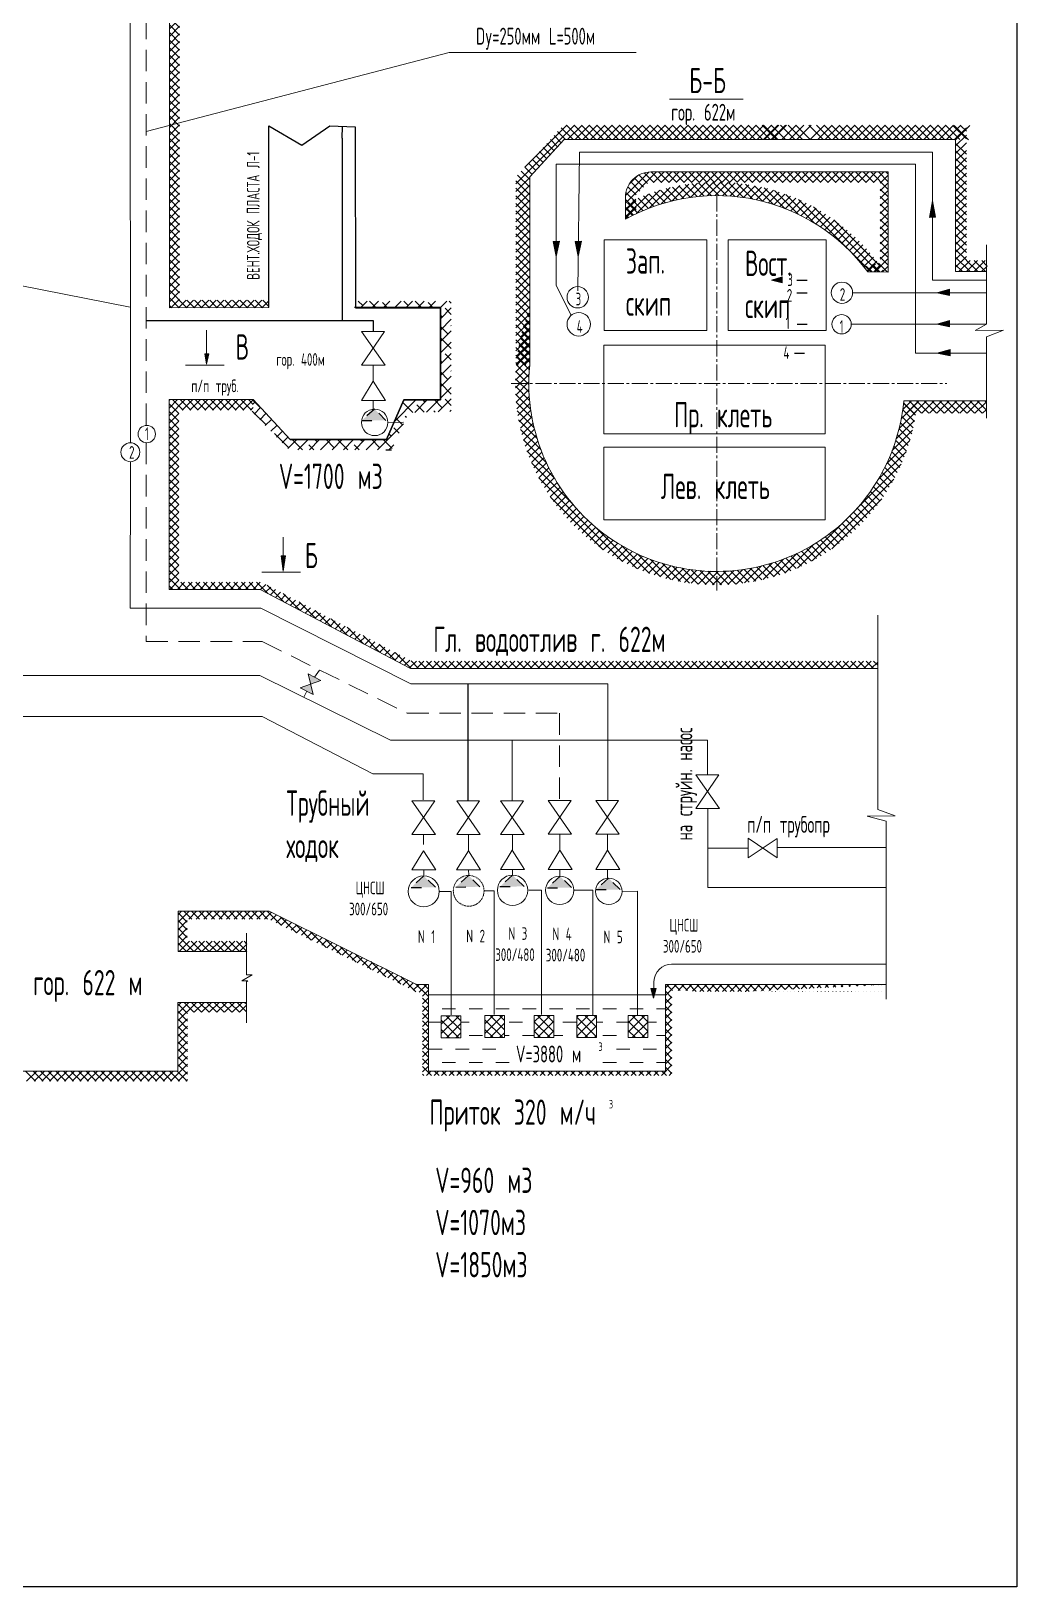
# Model space of a CAD drawing. Header units: millimetres. Extents: x 1857 to 3971, y -2050 to 1510.
# Drawn here: x 2803 to 3971, y -2050 to -207 of the extents above; entities that cross this region are included whole.
import ezdxf

# ---------------------------------------------------------------- set-up
doc = ezdxf.new("R2010")
doc.units = ezdxf.units.MM
for name, pattern in [('ACAD_ISO03W100', [30, 12, -18]), ('JIS_02_0.7', [1.35, 0.75, -0.6]), ('осевая2', [28.575, 19.05, -3.175, 3.175, -3.175]), ('штриховаяX2', [38.1, 25.4, -12.7])]:
    doc.linetypes.add(name, pattern=pattern)
doc.styles.get("Standard").update_dxf_attribs({"font": 'txt.shx', "width": 0.6, "height": 10})
pattern_1 = [(45, (2623.195, 0), (-4.490128, 4.490128), []), (135, (2623.195, 0), (-4.490128, -4.490128), [])]

msp = doc.modelspace()

# ---------------------------------------------------------------- hatches: boundary and pattern name
at = {"linetype": 'Continuous', "lineweight": 0}
h = msp.add_hatch(dxfattribs=at)
h.set_pattern_fill('ANSI37', color=256, scale=2, style=0)
h.set_pattern_definition(pattern_1)
edge = h.paths.add_edge_path()
edge.add_line((3160.4, 430.2), (2966.6, 430.2))
edge.add_line((2966.6, 430.2), (2966.6, -534.7))
edge.add_line((2966.6, -534.7), (3084.5, -534.7))
edge.add_line((3160.4, 430.2), (3160.4, 419.5))
edge.add_line((3160.4, 419.5), (2978.7, 419.5))
edge.add_line((2978.7, 419.5), (2978.7, -525.9))
edge.add_line((2978.7, -525.9), (3084.5, -525.9))
edge.add_line((3084.5, -525.9), (3084.5, -534.6))
at = {"lineweight": 0}
h = msp.add_hatch(dxfattribs=at)
h.set_pattern_fill('ANSI37', color=256, scale=2, style=0)
h.set_pattern_definition(pattern_1)
edge = h.paths.add_edge_path()
edge.add_line((3852.9, -645.2), (3812.4, -645.2))
edge.add_line((3812.4, -645.2), (3778.2, -495))
edge.add_line((3778.2, -495), (3794.2, -492))
edge.add_line((3794.2, -492), (3813.7, -492))
edge.add_arc((3615.2, -624.5), 238.6, 33.7071, 116.9256)
edge.add_line((3507.1, -411.7), (3507.1, -429.8))
edge.add_line((3507.1, -429.8), (3466.1, -602.8))
edge.add_line((3466.1, -602.8), (3393.6, -602.8))
edge.add_line((3393.6, -602.8), (3393.1, -537.1))
edge.add_arc((3615.2, -624.5), 238.6, 158.5195, 355.0153)
edge = h.paths.add_edge_path()
edge.add_line((3836.9, -645.2), (3812.4, -645.2))
edge.add_line((3812.4, -645.2), (3778.2, -495))
edge.add_line((3778.2, -495), (3794.2, -492))
edge.add_arc((3615.2, -624.5), 222.6, 36.5005, 119.0372)
edge.add_line((3507.1, -429.8), (3466.1, -602.8))
edge.add_line((3466.1, -602.8), (3393.6, -602.8))
edge.add_arc((3615.2, -624.5), 222.6, 174.4046, 354.6561)
h = msp.add_hatch(dxfattribs=at)
h.set_pattern_fill('ANSI37', color=256, scale=2, style=0)
h.set_pattern_definition([(45, (2831.1794, 0), (-4.490128, 4.490128), []), (135, (2831.1794, 0), (-4.490128, -4.490128), [])])
edge = h.paths.add_edge_path()
edge.add_line((3507.1, -429.8), (3507.1, -403.9))
edge.add_arc((3537.1, -403.9), 30, 90, 180, ccw=False)
edge.add_line((3537.1, -373.9), (3818.4, -373.9))
edge.add_line((3818.4, -373.9), (3818.4, -492.4))
edge.add_line((3818.4, -492.4), (3794.2, -492))
edge.add_line((3794.2, -492), (3789.5, -486))
edge.add_line((3789.5, -486), (3809, -481.2))
edge.add_line((3809, -481.2), (3809, -386.4))
edge.add_line((3809, -386.4), (3534.3, -386.4))
edge.add_line((3534.3, -386.4), (3519, -401.6))
edge.add_line((3519, -401.6), (3520, -423.2))
edge.add_line((3520, -423.2), (3507.1, -429.8))
for points in [[(3870.9, -408.1), (3867.2, -427.7), (3874.3, -427.5)], [(3421.4, -456.2), (3428.9, -456), (3425.1, -474)], [(3447.5, -456.2), (3454.9, -456), (3451.1, -474)], [(3692.6, -498), (3680, -502.2), (3692.6, -505.3)], [(3890.9, -512.7), (3876.2, -516.9), (3891, -520.1)], [(3890.9, -550), (3876.2, -554.2), (3890.9, -557.3)], [(3008.5, -589.3), (3013.5, -589.3), (3010.8, -601.4)], [(3891.8, -584.3), (3876.2, -588.5), (3891.8, -591.5)], [(3099.1, -828.5), (3104.1, -828.5), (3101.4, -846.7)], [(3131.1, -968.5), (3146.3, -976.3), (3121.7, -985.2), (3137, -992.8)], [(3537, -1341.1), (3543.6, -1341.1), (3540.2, -1352.6)]]:
    msp.add_hatch(color=256, dxfattribs=at).paths.add_polyline_path(points)
at = {"linetype": 'Continuous', "lineweight": 0}
h = msp.add_hatch(dxfattribs=at)
h.set_pattern_fill('ANSI37', color=256, scale=2, style=0)
h.set_pattern_definition(pattern_1)
h.paths.add_polyline_path([(3066, -643.6), (3066, -656.1), (2977.9, -656.1), (2977.9, -859.9), (3075.9, -859.9), (3253.6, -953.4), (3806, -953.4), (3806, -962.1), (3252.5, -962.1), (3074.3, -868.4), (2966.4, -868.4), (2966.4, -643.6)])
at = {"linetype": 'ACAD_ISO03W100'}
for points in [[(3209.5, -654.7), (3194.7, -668.4), (3223.3, -668.2)], [(3268, -1207.7), (3253.2, -1221.5), (3281.8, -1221.2)], [(3321, -1207.2), (3306.1, -1221), (3334.7, -1220.7)], [(3373.2, -1206.8), (3358.4, -1220.5), (3387, -1220.3)], [(3429.6, -1208.2), (3414.7, -1221.9), (3443.3, -1221.7)], [(3487, -1210.4), (3472.1, -1224.1), (3500.7, -1223.9)]]:
    msp.add_hatch(color=256, dxfattribs=at).paths.add_polyline_path(points)
at = {"lineweight": 0}
h = msp.add_hatch(dxfattribs=at)
h.set_pattern_fill('ANSI37', color=256, scale=2, style=0)
h.set_pattern_definition(pattern_1)
h.paths.add_polyline_path([(3836.9, -645.2), (3934.4, -645.2), (3934.4, -659.8), (3836.9, -659.8)])
h = msp.add_hatch(dxfattribs=at)
h.set_pattern_fill('ANSI37', color=256, scale=2, style=0)
h.set_pattern_definition(pattern_1)
edge = h.paths.add_edge_path()
edge.add_line((3058.6, -1297.5), (2976.9, -1297.5))
edge.add_line((2976.9, -1297.5), (2976.9, -1249.7))
edge.add_line((2976.9, -1249.7), (3085, -1249.7))
edge.add_line((3085, -1249.7), (3259.4, -1336.3))
edge.add_line((3259.4, -1336.3), (3273.6, -1336.3))
edge.add_line((3273.6, -1336.3), (3273.6, -1439))
edge.add_line((3273.6, -1439), (3554.6, -1439))
edge.add_line((3554.6, -1439), (3554.6, -1336.6))
edge.add_line((3554.6, -1336.6), (3586.6, -1336.6))
edge.add_line((3058.6, -1297.5), (3058.6, -1285.2))
edge.add_line((3058.6, -1285.2), (2987.9, -1285.2))
edge.add_line((2987.9, -1285.2), (2987.9, -1259.1))
edge.add_line((2987.9, -1259.1), (3084.5, -1259.1))
edge.add_line((3084.5, -1259.1), (3259.6, -1345.4))
edge.add_line((3259.6, -1345.4), (3266.5, -1345.4))
edge.add_line((3266.5, -1345.4), (3266.5, -1444.3))
edge.add_line((3266.5, -1444.3), (3562.2, -1444.3))
edge.add_line((3562.2, -1444.3), (3562.2, -1343.7))
edge.add_line((3562.2, -1343.7), (3587, -1343.7))
edge.add_line((3587, -1343.7), (3587, -1336.6))
h = msp.add_hatch(dxfattribs=at)
h.set_pattern_fill('ANSI37', color=256, scale=2, style=0)
h.set_pattern_definition(pattern_1)
edge = h.paths.add_edge_path()
edge.add_line((3646.7, -1344.8), (3586.7, -1344.8))
edge.add_line((3586.7, -1344.8), (3586.7, -1336.6))
edge.add_line((3586.6, -1336.6), (3815.8, -1336.6))
edge.add_line((3646.7, -1344.9), (3815.8, -1345))
h = msp.add_hatch(dxfattribs=at)
h.set_pattern_fill('ANSI37', color=256, scale=2.5, style=0)
h.set_pattern_definition([(135, (3191.425, -1116.943), (5.61266, 5.61266), []), (45, (3191.425, -1116.943), (5.61266, -5.61266), [])])
h.paths.add_polyline_path([(3533.6, -1373.2), (3510.4, -1373.2), (3510.4, -1399.4), (3533.6, -1399.4)])
h.paths.add_polyline_path([(3449.6, -1396.9), (3449.6, -1399.4), (3472.8, -1399.4), (3472.8, -1373.2), (3449.6, -1373.2)])
h.paths.add_polyline_path([(3422.2, -1373.2), (3399, -1373.2), (3399, -1399.4), (3422.2, -1399.4)])
h.paths.add_polyline_path([(3363.8, -1373.2), (3340.6, -1373.2), (3340.6, -1399.4), (3363.8, -1399.4)])

# ---------------------------------------------------------------- linework, layer by layer
at = {"lineweight": 15}
for p, q in [((2920.1, 187.3), (2920.4, -694.7)), ((3393.6, -379.7), (3434.3, -335.6)), ((3434.3, -335.6), (3898.3, -335.6)), ((3898.3, -335.8), (3898.3, -491.9)), ((3393.6, -602.8), (3393.6, -379.7)), ((3898.3, -491.9), (3934.7, -491.9)), ((3776.2, -517), (3934.7, -517)), ((3010.8, -561.1), (3010.8, -601.4)), ((3774.6, -554.3), (3934.6, -554.3)), ((2985.6, -602.6), (3031.5, -602.6)), ((3225.6, -670.5), (3244.1, -670.1)), ((2920.4, -717.1), (2920.1, -890.7)), ((3101.4, -806.4), (3101.4, -846.7)), ((3076.2, -847.8), (3122.1, -847.8)), ((2920.1, -890.7), (3075, -890.7)), ((2749.6, -970.5), (3073.9, -970.5)), ((2773.5, -1018.9), (3076.6, -1018.9)), ((3076.6, -1018.9), (3207.7, -1086.7)), ((3372.7, -1118.7), (3372.7, -1047.2)), ((3604.2, -1088), (3604.2, -1047.2)), ((3207.7, -1086.7), (3267.5, -1086.7)), ((3267.5, -1086.7), (3267.5, -1117.5)), ((3604.6, -1127.8), (3604.6, -1221.7)), ((3286.5, -1226.1), (3300.4, -1226.1)), ((3300.4, -1226.1), (3300.4, -1372.2)), ((3351.3, -1225.5), (3351.3, -1372)), ((3392.4, -1224.9), (3407.5, -1224.9)), ((3407.5, -1224.9), (3407.5, -1372)), ((3446, -1224.9), (3468.6, -1224.9)), ((3468.6, -1224.8), (3468.6, -1372.5)), ((3503.1, -1226.1), (3521.5, -1225.8)), ((3521.5, -1225.8), (3521.5, -1373.2)), ((3604.6, -1221.7), (3815.8, -1221.7)), ((2976.9, -1297.5), (2976.9, -1249.7)), ((2976.9, -1249.7), (3085, -1249.7)), ((3085, -1249.7), (3259.4, -1336.3)), ((3058.6, -1297.5), (2976.9, -1297.5)), ((2976.7, -1439.1), (2976.7, -1357.6)), ((2976.7, -1357.6), (3058.2, -1357.6)), ((3273.6, -1348.6), (3554.6, -1348.6)), ((2719.2, -1439.1), (2976.7, -1439.1))]:
    msp.add_line(p, q, dxfattribs=at)
at = {"color": 1, "linetype": 'штриховаяX2', "lineweight": 15}
for p, q in [((2939.3, -114.9), (2939.3, -674.1)), ((2939.3, -694.7), (2939.3, -930.3)), ((2939.3, -930.3), (3076.6, -930.3)), ((3076.6, -930.3), (3248.5, -1015.1)), ((3248.5, -1015.1), (3429, -1015.1)), ((3429, -1015.1), (3429, -1118.6))]:
    msp.add_line(p, q, dxfattribs=at)
at = {"lineweight": 0}
for p, q in [((3298, -232.5), (2939.3, -325.9)), ((3519.9, -232.5), (3298, -232.5)), ((3559.3, -287.7), (3646.4, -287.7)), ((3377, -388.1), (3446.6, -318.5)), ((3387.9, -368.3), (3437.6, -318.5)), ((3430.9, -339.3), (3422.4, -330.8)), ((3436.2, -335.6), (3426.7, -326.1)), ((3445.1, -335.6), (3431, -321.4)), ((3454.1, -335.6), (3437.1, -318.5)), ((3438.5, -335.6), (3455.6, -318.5)), ((3463.1, -335.6), (3446.1, -318.5)), ((3447.5, -335.6), (3464.5, -318.5)), ((3472.1, -335.6), (3455.1, -318.5)), ((3456.5, -335.6), (3473.5, -318.5)), ((3481.1, -335.6), (3464, -318.5)), ((3465.5, -335.6), (3482.5, -318.5)), ((3490, -335.6), (3473, -318.5)), ((3474.5, -335.6), (3491.5, -318.5)), ((3499, -335.6), (3482, -318.5)), ((3483.4, -335.6), (3500.5, -318.5)), ((3508, -335.6), (3491, -318.5)), ((3492.4, -335.6), (3509.4, -318.5)), ((3517, -335.6), (3500, -318.5)), ((3501.4, -335.6), (3518.4, -318.5)), ((3526, -335.6), (3508.9, -318.5)), ((3510.4, -335.6), (3527.4, -318.5)), ((3534.9, -335.6), (3517.9, -318.5)), ((3519.4, -335.6), (3536.4, -318.5)), ((3543.9, -335.6), (3526.9, -318.5)), ((3528.3, -335.6), (3545.4, -318.5)), ((3552.9, -335.6), (3535.9, -318.5)), ((3537.3, -335.6), (3554.3, -318.5)), ((3561.9, -335.6), (3544.9, -318.5)), ((3546.3, -335.6), (3563.3, -318.5)), ((3570.9, -335.6), (3553.8, -318.5)), ((3555.3, -335.6), (3572.3, -318.5)), ((3579.8, -335.6), (3562.8, -318.5)), ((3564.3, -335.6), (3581.3, -318.5)), ((3588.8, -335.6), (3571.8, -318.5)), ((3573.2, -335.6), (3590.3, -318.5)), ((3597.8, -335.6), (3580.8, -318.5)), ((3582.2, -335.6), (3599.2, -318.5)), ((3606.8, -335.6), (3589.8, -318.5)), ((3591.2, -335.6), (3608.2, -318.5)), ((3615.8, -335.6), (3598.7, -318.5)), ((3600.2, -335.6), (3617.2, -318.5)), ((3624.7, -335.6), (3607.7, -318.5)), ((3609.2, -335.6), (3626.2, -318.5)), ((3633.7, -335.6), (3616.7, -318.5)), ((3618.1, -335.6), (3635.2, -318.5)), ((3642.7, -335.6), (3625.7, -318.5)), ((3627.1, -335.6), (3644.1, -318.5)), ((3651.7, -335.6), (3634.7, -318.5)), ((3636.1, -335.6), (3653.1, -318.5)), ((3660.7, -335.6), (3643.6, -318.5)), ((3645.1, -335.6), (3662.1, -318.5)), ((3669.6, -335.6), (3652.6, -318.5)), ((3654.1, -335.6), (3671.1, -318.5)), ((3678.6, -335.6), (3661.6, -318.5)), ((3663, -335.6), (3680.1, -318.5)), ((3686.2, -335.6), (3669.1, -318.5)), ((3670.6, -335.6), (3687.6, -318.5)), ((3687.6, -335.6), (3670.6, -318.5)), ((3672, -335.6), (3689, -318.5)), ((3679.6, -335.6), (3696.6, -318.5)), ((3696.6, -335.6), (3679.6, -318.5)), ((3681, -335.6), (3698, -318.5)), ((3707.9, -335.6), (3690.9, -318.5)), ((3692.3, -335.6), (3709.4, -318.5)), ((3716.9, -335.6), (3699.9, -318.5)), ((3701.3, -335.6), (3718.4, -318.5)), ((3725.9, -335.6), (3708.9, -318.5)), ((3710.3, -335.6), (3727.3, -318.5)), ((3741.5, -335.6), (3724.5, -318.5)), ((3725.9, -335.6), (3742.9, -318.5)), ((3750.5, -335.6), (3733.4, -318.5)), ((3734.9, -335.6), (3751.9, -318.5)), ((3759.5, -335.6), (3742.4, -318.5)), ((3743.9, -335.6), (3760.9, -318.5)), ((3768.4, -335.6), (3751.4, -318.5)), ((3752.8, -335.6), (3769.9, -318.5)), ((3777.4, -335.6), (3760.4, -318.5)), ((3761.8, -335.6), (3778.8, -318.5)), ((3786.4, -335.6), (3769.4, -318.5)), ((3770.8, -335.6), (3787.8, -318.5)), ((3795.4, -335.6), (3778.3, -318.5)), ((3779.8, -335.6), (3796.8, -318.5)), ((3804.4, -335.6), (3787.3, -318.5)), ((3788.8, -335.6), (3805.8, -318.5)), ((3813.3, -335.6), (3796.3, -318.5)), ((3797.7, -335.6), (3814.8, -318.5)), ((3822.3, -335.6), (3805.3, -318.5)), ((3806.7, -335.6), (3823.7, -318.5)), ((3831.3, -335.6), (3814.3, -318.5)), ((3815.7, -335.6), (3832.7, -318.5)), ((3840.3, -335.6), (3823.2, -318.5)), ((3824.7, -335.6), (3841.7, -318.5)), ((3849.3, -335.6), (3832.2, -318.5)), ((3833.7, -335.6), (3850.7, -318.5)), ((3858.2, -335.6), (3841.2, -318.5)), ((3842.6, -335.6), (3859.7, -318.5)), ((3867.2, -335.6), (3850.2, -318.5)), ((3851.6, -335.6), (3868.6, -318.5)), ((3876.2, -335.6), (3859.2, -318.5)), ((3860.6, -335.6), (3877.6, -318.5)), ((3885.2, -335.6), (3868.1, -318.5)), ((3869.6, -335.6), (3886.6, -318.5)), ((3894.2, -335.6), (3877.1, -318.5)), ((3878.6, -335.6), (3895.6, -318.5)), ((3903.1, -335.6), (3886.1, -318.5)), ((3887.5, -335.6), (3904.6, -318.5)), ((3911, -334.7), (3895.1, -318.8)), ((3913.6, -335.8), (3896.5, -318.8)), ((3896.5, -335.8), (3911, -321.4)), ((3898, -335.8), (3915, -318.8)), ((3898.3, -343), (3911, -330.4)), ((3911, -325.7), (3904.1, -318.8)), ((3413.7, -358), (3405.2, -349.5)), ((3418, -353.3), (3409.5, -344.8)), ((3422.3, -348.6), (3413.8, -340.1)), ((3426.6, -343.9), (3418.1, -335.5)), ((3898.3, -352), (3911, -339.3)), ((3911, -352.7), (3898.3, -340)), ((3898.3, -361), (3911, -348.3)), ((3911, -361.7), (3898.3, -349)), ((3396.4, -376.7), (3388, -368.2)), ((3400.7, -372), (3392.3, -363.5)), ((3405.1, -367.3), (3396.6, -358.8)), ((3409.4, -362.7), (3400.9, -354.2)), ((3898.3, -370), (3911, -357.3)), ((3911, -370.6), (3898.3, -358)), ((3898.3, -378.9), (3911, -366.3)), ((3911, -379.6), (3898.3, -367)), ((3377, -397.1), (3393.6, -380.5)), ((3393.6, -400.8), (3377, -384.2)), ((3393.6, -391.8), (3379.3, -377.5)), ((3393.6, -382.8), (3383.6, -372.9)), ((3898.3, -387.9), (3911, -375.3)), ((3911, -388.6), (3898.3, -375.9)), ((3898.3, -396.9), (3911, -384.2)), ((3911, -397.6), (3898.3, -384.9)), ((3377, -406), (3393.6, -389.5)), ((3393.6, -409.8), (3377, -393.2)), ((3377, -415), (3393.6, -398.5)), ((3393.6, -418.8), (3377, -402.2)), ((3898.3, -405.9), (3911, -393.2)), ((3911, -406.6), (3898.3, -393.9)), ((3898.3, -414.9), (3911, -402.2)), ((3911, -415.5), (3898.3, -402.9)), ((3377, -424), (3393.6, -407.4)), ((3393.6, -427.7), (3377, -411.2)), ((3377, -433), (3393.6, -416.4)), ((3393.6, -436.7), (3377, -420.1)), ((3898.3, -423.8), (3911, -411.2)), ((3911, -424.5), (3898.3, -411.9)), ((3898.3, -432.8), (3911, -420.2)), ((3911, -433.5), (3898.3, -420.8)), ((3377, -442), (3393.6, -425.4)), ((3393.6, -445.7), (3377, -429.1)), ((3377, -450.9), (3393.6, -434.4)), ((3393.6, -454.7), (3377, -438.1)), ((3898.3, -441.8), (3911, -429.1)), ((3911, -442.5), (3898.3, -429.8)), ((3898.3, -450.8), (3911, -438.1)), ((3911, -451.5), (3898.3, -438.8)), ((3377, -459.9), (3393.6, -443.4)), ((3393.6, -463.7), (3377, -447.1)), ((3377, -468.9), (3393.6, -452.3)), ((3393.6, -472.6), (3377, -456.1)), ((3898.3, -459.8), (3911, -447.1)), ((3911, -460.4), (3898.3, -447.8)), ((3898.3, -468.7), (3911, -456.1)), ((3911, -469.4), (3898.3, -456.8)), ((3377, -477.9), (3393.6, -461.3)), ((3393.6, -481.6), (3377, -465)), ((3377, -486.9), (3393.6, -470.3)), ((3393.6, -490.6), (3377, -474)), ((3898.3, -477.7), (3911, -465.1)), ((3911, -478.4), (3898.3, -465.7)), ((3898.3, -486.7), (3911, -474)), ((3915.5, -491.9), (3898.3, -474.7)), ((3902.1, -491.9), (3915.4, -478.6)), ((3911.1, -491.9), (3924.4, -478.6)), ((3924.5, -491.9), (3911.2, -478.6)), ((3920.1, -491.9), (3933.3, -478.6)), ((3933.5, -491.9), (3920.2, -478.6)), ((3935.8, -485.3), (3929.2, -478.6)), ((2645.6, -480.3), (2920.1, -534)), ((3377, -495.8), (3393.6, -479.3)), ((3393.6, -499.6), (3377, -483)), ((3377, -504.8), (3393.6, -488.3)), ((3393.6, -508.6), (3377, -492)), ((3377, -513.8), (3393.6, -497.2)), ((3906.5, -491.9), (3898.3, -483.7)), ((3929.1, -491.9), (3935.7, -485.3)), ((3393.6, -517.5), (3377, -501)), ((3377, -522.8), (3393.6, -506.2)), ((3393.6, -526.5), (3377, -509.9)), ((3377, -531.8), (3393.6, -515.2)), ((3393.6, -535.5), (3377, -518.9)), ((3377, -540.7), (3393.6, -524.2)), ((3393.6, -544.5), (3377, -527.9)), ((3377, -549.7), (3393.6, -533.2)), ((3393.6, -553.5), (3377, -536.9)), ((3377, -558.7), (3393.6, -542.1)), ((3393.6, -562.4), (3377, -545.9)), ((3377, -567.7), (3393.6, -551.1)), ((3393.6, -571.4), (3377, -554.8)), ((3377, -576.7), (3393.6, -560.1)), ((3393.6, -580.4), (3377, -563.8)), ((3377, -585.6), (3393.6, -569.1)), ((3393.6, -589.4), (3377, -572.8)), ((3377, -594.6), (3393.6, -578.1)), ((3393.6, -598.4), (3377, -581.8)), ((3377.9, -602.8), (3393.6, -587)), ((3208.3, -602.8), (3208.3, -622.1)), ((3389, -602.8), (3377, -590.8)), ((3380.1, -602.8), (3377, -599.7)), ((3386.9, -602.8), (3393.6, -596)), ((3208.3, -644.6), (3208.3, -654.8)), ((3836.9, -645.2), (3934.7, -645.2)), ((3144.6, -963.9), (3138.7, -972.4)), ((3129.4, -989), (3125.8, -996.2)), ((3321.2, -1158.6), (3321.2, -1178.6)), ((3373.1, -1158.6), (3373.1, -1178.3)), ((3429.4, -1158.5), (3429.4, -1178.3)), ((3485.8, -1158.5), (3485.8, -1177.7)), ((3652.6, -1174.8), (3604.6, -1174.8)), ((3815.8, -1174), (3687.1, -1174)), ((3268.1, -1200.8), (3268.1, -1206.9)), ((3321.2, -1200.3), (3321.3, -1207.3)), ((3373.1, -1200.4), (3373.1, -1206.6)), ((3429.4, -1200.3), (3429.4, -1208.1)), ((3485.8, -1200.3), (3485.8, -1210.5)), ((3339.4, -1225.5), (3351.3, -1225.5)), ((3058.2, -1275.6), (3058.2, -1324.9)), ((3064.8, -1324.9), (3052.5, -1332.1)), ((3058.2, -1324.9), (3064.8, -1324.9)), ((2976.7, -1361.8), (2980.8, -1357.6)), ((2976.7, -1370.7), (2989.8, -1357.6)), ((2976.7, -1379.7), (2998.8, -1357.6)), ((2988.3, -1370.9), (2976.7, -1359.3)), ((2995.8, -1369.4), (2984, -1357.6)), ((3004.8, -1369.4), (2993, -1357.6)), ((2996, -1369.4), (3007.8, -1357.6)), ((3013.7, -1369.4), (3001.9, -1357.6)), ((3004.9, -1369.4), (3016.7, -1357.6)), ((3022.7, -1369.4), (3010.9, -1357.6)), ((3013.9, -1369.4), (3025.7, -1357.6)), ((3031.7, -1369.4), (3019.9, -1357.6)), ((3022.9, -1369.4), (3034.7, -1357.6)), ((3040.7, -1369.4), (3028.9, -1357.6)), ((3031.9, -1369.4), (3043.7, -1357.6)), ((3049.7, -1369.4), (3037.9, -1357.6)), ((3040.9, -1369.4), (3052.7, -1357.6)), ((3057.9, -1368.7), (3046.8, -1357.6)), ((3049.8, -1369.4), (3058.1, -1361.1)), ((3058.2, -1359.9), (3055.8, -1357.6)), ((2988.3, -1379.9), (2976.7, -1368.2)), ((2976.7, -1388.7), (2988.3, -1377)), ((2988.3, -1388.9), (2976.7, -1377.2)), ((3273.6, -1365.2), (3274.1, -1365.2)), ((3274.1, -1381.1), (3288.8, -1381.1)), ((3288.8, -1383.4), (3298.8, -1373.5)), ((3288.8, -1394.7), (3310, -1373.5)), ((3309.8, -1399.7), (3288.8, -1378.7)), ((3289.9, -1365.2), (3305.8, -1365.2)), ((3312.1, -1390.7), (3294.8, -1373.5)), ((3312.1, -1379.5), (3306.1, -1373.5)), ((3312, -1381.1), (3321.7, -1381.1)), ((3321.7, -1365.2), (3337.6, -1365.2)), ((3353.4, -1365.2), (3369.3, -1365.2)), ((3369.3, -1381.1), (3385.2, -1381.1)), ((3385.2, -1365.2), (3401.1, -1365.2)), ((3416.9, -1365.2), (3432.8, -1365.2)), ((3432.8, -1381.1), (3448.7, -1381.1)), ((3448.7, -1365.2), (3464.6, -1365.2)), ((3472.5, -1381.1), (3480.4, -1381.1)), ((3480.4, -1365.2), (3496.3, -1365.2)), ((3496.3, -1381.1), (3510.4, -1381.1)), ((3512.2, -1365.2), (3528.1, -1365.2)), ((3533.6, -1381.1), (3543.9, -1381.1)), ((3543.9, -1365.2), (3554.6, -1365.2)), ((2976.7, -1397.7), (2988.3, -1386)), ((2988.3, -1397.9), (2976.7, -1386.2)), ((2976.7, -1406.7), (2988.3, -1395)), ((2988.3, -1406.8), (2976.7, -1395.2)), ((3273.6, -1397), (3274.1, -1397)), ((3298.6, -1399.7), (3288.8, -1389.9)), ((3295, -1399.7), (3312.1, -1382.6)), ((3306.2, -1399.7), (3312.1, -1393.9)), ((3321.7, -1397), (3337.6, -1397)), ((3363.8, -1397), (3369.3, -1397)), ((3385.2, -1397), (3399, -1397)), ((3422.2, -1397), (3432.8, -1397)), ((3480.4, -1397), (3496.3, -1397)), ((3543.9, -1397), (3554.6, -1397)), ((2976.7, -1415.6), (2988.3, -1404)), ((2988.3, -1415.8), (2976.7, -1404.2)), ((2976.7, -1424.6), (2988.3, -1413)), ((2988.3, -1424.8), (2976.7, -1413.1)), ((3274.1, -1412.9), (3289.9, -1412.9)), ((3305.8, -1412.9), (3321.7, -1412.9)), ((3337.6, -1412.9), (3353.4, -1412.9)), ((3496.3, -1412.9), (3512.2, -1412.9)), ((3528.1, -1412.9), (3543.9, -1412.9)), ((2968.1, -1451.1), (2988.3, -1430.9)), ((2976.7, -1433.6), (2988.3, -1421.9)), ((2988.3, -1433.8), (2976.7, -1422.1)), ((2988.3, -1442.8), (2976.7, -1431.1)), ((3273.6, -1428.8), (3274.1, -1428.8)), ((3289.9, -1428.8), (3305.8, -1428.8)), ((3321.7, -1428.8), (3337.6, -1428.8)), ((3353.4, -1428.8), (3369.3, -1428.8)), ((3480.4, -1428.8), (3496.3, -1428.8)), ((3512.2, -1428.8), (3528.1, -1428.8)), ((3543.9, -1428.8), (3554.6, -1428.8)), ((2808.1, -1451.1), (2796.1, -1439.1)), ((2797.5, -1451.1), (2809.5, -1439.1)), ((2817.1, -1451.1), (2805.1, -1439.1)), ((2806.5, -1451.1), (2818.5, -1439.1)), ((2826, -1451.1), (2814.1, -1439.1)), ((2815.5, -1451.1), (2827.5, -1439.1)), ((2835, -1451.1), (2823, -1439.1)), ((2824.5, -1451.1), (2836.4, -1439.1)), ((2844, -1451.1), (2832, -1439.1)), ((2833.4, -1451.1), (2845.4, -1439.1)), ((2853, -1451.1), (2841, -1439.1)), ((2842.4, -1451.1), (2854.4, -1439.1)), ((2862, -1451.1), (2850, -1439.1)), ((2851.4, -1451.1), (2863.4, -1439.1)), ((2870.9, -1451.1), (2859, -1439.1)), ((2860.4, -1451.1), (2872.4, -1439.1)), ((2879.9, -1451.1), (2867.9, -1439.1)), ((2869.4, -1451.1), (2881.4, -1439.1)), ((2888.9, -1451.1), (2876.9, -1439.1)), ((2878.3, -1451.1), (2890.3, -1439.1)), ((2897.9, -1451.1), (2885.9, -1439.1)), ((2887.3, -1451.1), (2899.3, -1439.1)), ((2906.9, -1451.1), (2894.9, -1439.1)), ((2896.3, -1451.1), (2908.3, -1439.1)), ((2915.8, -1451.1), (2903.9, -1439.1)), ((2905.3, -1451.1), (2917.3, -1439.1)), ((2924.8, -1451.1), (2912.8, -1439.1)), ((2914.3, -1451.1), (2926.3, -1439.1)), ((2933.8, -1451.1), (2921.8, -1439.1)), ((2923.2, -1451.1), (2935.2, -1439.1)), ((2942.8, -1451.1), (2930.8, -1439.1)), ((2932.2, -1451.1), (2944.2, -1439.1)), ((2951.8, -1451.1), (2939.8, -1439.1)), ((2941.2, -1451.1), (2953.2, -1439.1)), ((2960.8, -1451.1), (2948.8, -1439.1)), ((2950.2, -1451.1), (2962.2, -1439.1)), ((2969.7, -1451.1), (2957.7, -1439.1)), ((2959.2, -1451.1), (2971.2, -1439.1)), ((2978.7, -1451.1), (2966.7, -1439.1)), ((2987.7, -1451.1), (2975.7, -1439.1)), ((2977.1, -1451.1), (2988.3, -1439.9)), ((2986.1, -1451.1), (2988.3, -1448.9))]:
    msp.add_line(p, q, dxfattribs=at)
at = {"linetype": 'Continuous'}
for p, q in [((3084.5, -534.6), (3084.5, -319.2)), ((3084.5, -319.2), (3123.4, -342.2)), ((3123.4, -342.2), (3156.6, -319.2)), ((3156.6, -319.2), (3186.9, -320.6)), ((3171.2, -333.9), (3171.8, -319.9)), ((3186.9, -320.6), (3187.1, -534.6)), ((3171.2, -333.9), (3171.2, -549.7)), ((3287.8, -534.5), (3186.1, -534.6)), ((3195.7, -532.1), (3190.4, -526.8)), ((3193.1, -534.7), (3201, -526.8)), ((3211.7, -534.7), (3203.8, -526.8)), ((3206.6, -534.7), (3214.5, -526.8)), ((3225.2, -534.7), (3219.3, -528.7)), ((3220.1, -534.7), (3227.9, -526.8)), ((3233.5, -534.7), (3241.4, -526.8)), ((3249.6, -532.1), (3244.3, -526.8)), ((3247, -534.7), (3254.9, -526.8)), ((3265.6, -534.7), (3257.7, -526.8)), ((3260.5, -534.7), (3268.4, -526.8)), ((3279.1, -534.7), (3273.1, -528.7)), ((3273.9, -534.7), (3281.8, -526.8)), ((3287.4, -534.7), (3295.3, -526.8)), ((3287.8, -644), (3287.8, -534.5)), ((3300.6, -529.2), (3298.1, -526.8)), ((2939.3, -549.7), (3208.1, -549.7)), ((3187.1, -534.7), (3287.8, -534.7)), ((3208.1, -549.7), (3208.1, -562.9)), ((3287.8, -534.7), (3287.8, -644)), ((3287.8, -547.7), (3300.6, -535)), ((3290, -545.6), (3287.8, -543.4)), ((3287.8, -561.2), (3300.6, -548.4)), ((3300.6, -542.7), (3293.3, -535.4)), ((3296.7, -565.8), (3287.8, -556.9)), ((3287.8, -574.6), (3300.6, -561.9)), ((3300.6, -583.1), (3287.8, -570.3)), ((3300.6, -556.1), (3300.1, -555.7)), ((3287.8, -588.1), (3300.6, -575.4)), ((3287.8, -601.6), (3300.6, -588.8)), ((3300.6, -596.6), (3293.3, -589.3)), ((3290, -599.4), (3287.8, -597.3)), ((3287.8, -615.1), (3300.6, -602.3)), ((3296.7, -619.6), (3287.8, -610.7)), ((3287.8, -628.5), (3300.6, -615.8)), ((3300.6, -637), (3287.8, -624.2)), ((3300.6, -610), (3300.1, -609.5)), ((3074.5, -653.3), (3065.9, -644.8)), ((3066, -643.6), (3109.6, -691)), ((3109.6, -691), (3066, -643.6)), ((3224, -691), (3244.5, -644)), ((3244.5, -644), (3224, -691)), ((3233.3, -669.5), (3258.8, -644)), ((3243.8, -645.7), (3245.4, -644)), ((3244.5, -644), (3287.8, -644)), ((3287.8, -644), (3244.5, -644)), ((3257.4, -659), (3272.3, -644)), ((3269.8, -646.6), (3267.2, -644)), ((3271.3, -658.6), (3285.8, -644)), ((3290, -653.3), (3280.7, -644)), ((3285.1, -658.2), (3300.6, -642.7)), ((3287.8, -642), (3300.6, -629.3)), ((3300.6, -650.4), (3293.3, -643.2)), ((3081.2, -673.5), (3064.8, -657.1)), ((3065.5, -648.8), (3068.2, -646.1)), ((3067, -660.8), (3074.7, -653.1)), ((3073.7, -667.6), (3081.1, -660.1)), ((3255.3, -659), (3243.2, -646.9)), ((3247.5, -664.7), (3246.2, -663.4)), ((3268.4, -658.6), (3259.7, -649.9)), ((3281.5, -658.3), (3279.9, -656.7)), ((3299, -657.7), (3300.6, -656.2)), ((3080.3, -674.4), (3087.6, -667.1)), ((3087, -681.1), (3094, -674.1)), ((3093.7, -687.9), (3100.5, -681.1)), ((3213.3, -703.1), (3243.9, -672.4)), ((3239, -683.2), (3232.7, -676.9)), ((3242.8, -673.5), (3235, -665.7)), ((3108.1, -700.5), (3091.3, -683.6)), ((3100.4, -694.7), (3107, -688.2)), ((3107.1, -701.5), (3117.6, -691)), ((3109.6, -691), (3224, -691)), ((3224, -691), (3109.6, -691)), ((3124.2, -703.1), (3112.1, -691)), ((3119, -703.1), (3131.1, -691)), ((3137.7, -703.1), (3131.7, -697.1)), ((3132.5, -703.1), (3144.5, -691)), ((3141.8, -693.7), (3139.1, -691)), ((3145.9, -703.1), (3158, -691)), ((3162, -700.5), (3152.5, -691)), ((3159.4, -703.1), (3171.5, -691)), ((3178.1, -703.1), (3166, -691)), ((3172.9, -703.1), (3185, -691)), ((3191.6, -703.1), (3185.6, -697.1)), ((3186.3, -703.1), (3198.4, -691)), ((3195.7, -693.7), (3192.9, -691)), ((3199.8, -703.1), (3211.9, -691)), ((3215.9, -700.5), (3206.4, -691)), ((3230.5, -701.6), (3219.9, -691)), ((3226.7, -703.1), (3232.5, -697.3)), ((3229.4, -687), (3226.8, -684.5)), ((3223.2, -703.1), (3229.9, -703.1))]:
    msp.add_line(p, q, dxfattribs=at)
at = {"linetype": 'осевая2', "lineweight": 0}
for p, q in [((3615.2, -401.8), (3615.2, -869.8)), ((3371.7, -624.5), (3887.9, -624.5))]:
    msp.add_line(p, q, dxfattribs=at)
at = {"linetype": 'ACAD_ISO03W100'}
for p, q in [((3710.2, -502.1), (3723.6, -502.1)), ((3710.2, -517), (3723.7, -517)), ((3710.4, -554.2), (3723.6, -554.2)), ((3707.4, -588.5), (3722.1, -588.5))]:
    msp.add_line(p, q, dxfattribs=at)
at = {"linetype": 'ACAD_ISO03W100', "lineweight": 0}
msp.add_line((3267.9, -1158.6), (3267.9, -1177.8), dxfattribs=at)
msp.add_lwpolyline([(1857.2, 939.2), (3970.9, 939.2), (3970.9, -2050.1), (1857.2, -2050.1)], close=True)
at = {"linetype": 'Continuous', "lineweight": 15}
for points in [[(3160.4, 430.2), (2966.6, 430.2), (2966.6, -534.7), (3084.5, -534.6)], [(3066, -643.6), (2966.4, -643.6), (2966.4, -868.4), (3074.3, -868.4), (3252.5, -962.1), (3806, -962.1)]]:
    msp.add_lwpolyline(points, dxfattribs=at)
at = {"lineweight": 15}
for points in [[(3934.7, -588.5), (3850.9, -588.5), (3850.9, -364.6), (3424.9, -364.6), (3425.1, -508.5), (3442.7, -543.6)], [(3934.7, -502.1), (3870.9, -502.1), (3870.9, -350.4), (3452.6, -350.4), (3450.6, -514.8)], [(3221.5, -562.9), (3194.4, -562.9), (3222.3, -602.8), (3194.4, -602.8), (3221.5, -562.9)], [(3208.3, -621.8), (3222.9, -644.6), (3194.4, -644.6), (3208.3, -621.8)], [(3075, -890.7), (3252.7, -980.2), (3486.3, -980.2), (3486.3, -1118.6)], [(3073.9, -970.5), (3228.8, -1047.2), (3604.2, -1047.2)], [(3617.7, -1088), (3590.6, -1088), (3618.5, -1127.8), (3590.6, -1127.8), (3617.7, -1088)], [(3281.1, -1118.7), (3254, -1118.7), (3281.8, -1158.6), (3254, -1158.6), (3281.1, -1118.7)], [(3334.3, -1118.7), (3307.3, -1118.7), (3335.1, -1158.6), (3307.3, -1158.6), (3334.3, -1118.7)], [(3386.2, -1118.7), (3359.1, -1118.7), (3387, -1158.6), (3359.1, -1158.6), (3386.2, -1118.7)], [(3442.6, -1118.6), (3415.5, -1118.6), (3443.3, -1158.5), (3415.5, -1158.5), (3442.6, -1118.6)], [(3499, -1118.6), (3471.9, -1118.6), (3499.7, -1158.5), (3471.9, -1158.5), (3499, -1118.6)], [(3267.8, -1178), (3282.4, -1200.8), (3253.8, -1200.8), (3267.8, -1178)], [(3320.9, -1178), (3335.4, -1200.8), (3306.9, -1200.8), (3320.9, -1178)], [(3373, -1177.5), (3387.6, -1200.4), (3359.1, -1200.4), (3373, -1177.5)], [(3429.3, -1177.5), (3443.9, -1200.3), (3415.3, -1200.3), (3429.3, -1177.5)], [(3485.8, -1177.4), (3500.4, -1200.3), (3471.8, -1200.3), (3485.8, -1177.4)], [(3259.4, -1336.3), (3273.6, -1336.3), (3273.6, -1439), (3554.6, -1439), (3554.6, -1336.6), (3586.5, -1336.6)], [(3586.6, -1336.6), (3815.8, -1336.6)], [(3449.6, -1396.9), (3449.6, -1399.4), (3472.8, -1399.4), (3472.8, -1373.2), (3449.6, -1373.2), (3449.6, -1396.9)]]:
    msp.add_lwpolyline(points, dxfattribs=at)
for points in [[(3507.1, -429.8), (3507.1, -403.9, -0.414214), (3537.1, -373.9), (3818.4, -373.9), (3818.4, -492.4), (3794.2, -492)], [(3815.8, -1312.4), (3561.8, -1312.4, 0.401045), (3540.8, -1332.8), (3540.2, -1352.1)]]:
    msp.add_lwpolyline(points, format="xyb", dxfattribs=at)
at = {"lineweight": 0}
for points in [[(3870.9, -408.1), (3867.2, -427.7), (3874.3, -427.5), (3870.9, -408.1)], [(3421.4, -456.2), (3428.9, -456), (3425.1, -474), (3421.4, -456.2)], [(3447.5, -456.2), (3454.9, -456), (3451.1, -474), (3447.5, -456.2)], [(3934.7, -460), (3934.7, -554.2), (3921.3, -561.6), (3954.9, -561.1), (3934.7, -569), (3934.7, -665.7)], [(3692.6, -498), (3680, -502.2), (3692.6, -505.3), (3692.6, -498)], [(3890.9, -512.7), (3876.2, -516.9), (3891, -520.1), (3890.9, -512.7)], [(3890.9, -550), (3876.2, -554.2), (3890.9, -557.3), (3890.9, -550)], [(3008.5, -589.3), (3013.5, -589.3), (3010.8, -601.4), (3008.5, -589.3)], [(3891.8, -584.3), (3876.2, -588.5), (3891.8, -591.5), (3891.8, -584.3)], [(3099.1, -828.5), (3104.1, -828.5), (3101.4, -846.7), (3099.1, -828.5)], [(3806, -899.1), (3806, -1129.1), (3826.7, -1136.8), (3793.4, -1137), (3815.8, -1142.9), (3815.8, -1142.9), (3815.8, -1354)], [(3131.1, -968.5), (3146.3, -976.3), (3121.7, -985.2), (3137, -992.8), (3131.1, -968.5)], [(3686.7, -1163.4), (3686.7, -1186.3), (3652.6, -1163.3), (3652.6, -1186.3), (3686.7, -1163.4)], [(3052.5, -1332.1), (3059.6, -1332.1), (3058.2, -1333.4), (3058.2, -1381.7)], [(3537, -1341.1), (3543.6, -1341.1), (3540.2, -1352.6), (3537, -1341.1)]]:
    msp.add_lwpolyline(points, dxfattribs=at)
at = {"lineweight": 15}
for points in [[(3482, -454.4), (3603.5, -454.4), (3603.5, -561.6), (3482, -561.6)], [(3628.6, -454.4), (3744.7, -454.4), (3744.7, -561.7), (3628.6, -561.7)], [(3481.6, -579.2), (3743.9, -579.2), (3743.9, -684), (3481.6, -684)], [(3481.4, -699.7), (3743.7, -699.7), (3743.7, -785.9), (3481.4, -785.9)], [(3312, -1373.5), (3288.8, -1373.5), (3288.8, -1399.7), (3312, -1399.7)], [(3363.8, -1373.2), (3340.6, -1373.2), (3340.6, -1399.4), (3363.8, -1399.4)], [(3422.2, -1373.2), (3399, -1373.2), (3399, -1399.4), (3422.2, -1399.4)], [(3533.6, -1373.2), (3510.4, -1373.2), (3510.4, -1399.4), (3533.6, -1399.4)]]:
    msp.add_lwpolyline(points, close=True, dxfattribs=at)
at = {"linetype": 'ACAD_ISO03W100'}
for points in [[(3209.5, -654.7), (3194.7, -668.4), (3223.3, -668.2), (3209.5, -654.7)], [(3268, -1207.7), (3253.2, -1221.5), (3281.8, -1221.2), (3268, -1207.7)], [(3321, -1207.2), (3306.1, -1221), (3334.7, -1220.7), (3321, -1207.2)], [(3373.2, -1206.8), (3358.4, -1220.5), (3387, -1220.3), (3373.2, -1206.8)], [(3429.6, -1208.2), (3414.7, -1221.9), (3443.3, -1221.7), (3429.6, -1208.2)], [(3487, -1210.4), (3472.1, -1224.1), (3500.7, -1223.9), (3487, -1210.4)]]:
    msp.add_lwpolyline(points, dxfattribs=at)
at = {"linetype": 'Continuous'}
msp.add_lwpolyline([(3320.8, -1118.7), (3320.8, -980.2)], dxfattribs=at)
at = {"lineweight": 15}
for centre, radius in [((3450.5, -522.3), 12.7), ((3763.6, -517), 12.6), ((3451.7, -554.3), 13.9), ((3763.2, -554.3), 11.4), ((3209.9, -670.5), 15.7), ((2939.9, -684.4), 10.3), ((2920.4, -705.9), 11.2), ((3268, -1226.1), 18.4), ((3373.3, -1224.9), 18), ((3429.2, -1224.9), 16.8), ((3487.3, -1226.1), 15.7)]:
    msp.add_circle(centre, radius, dxfattribs=at)
at = {"linetype": 'JIS_02_0.7', "lineweight": 0}
msp.add_circle((3321.3, -1225.5), 18.2, dxfattribs=at)
at = {"lineweight": 15}
for start, end in [(36.5005, 119.0372), (174.4046, 354.6561)]:
    msp.add_arc((3615.2, -624.5), 222.6, start, end, dxfattribs=at)

# ---------------------------------------------------------------- texts
at = {"linetype": 'Continuous', "width": 0.6}
for s, height, p in [('V=1700 м3', 30, (3096.4, -749.4)), ('Приток 320 м/ч', 30, (3274.8, -1502.7)), ('3', 10, (3487.5, -1483.3)), ('V=960 м3', 30, (3281.7, -1583.4)), ('V=1070м3', 30, (3281.7, -1633.4)), ('V=1850м3', 30, (3281.7, -1683.4))]:
    msp.add_text(s, height=height, dxfattribs=at).set_placement(p)
at = {"lineweight": 15, "attachment_point": 1}
for s, insert, char_height, width in [('Dy=250мм L=500м', (3330, -203), 20, 186.364), ('Б-Б', (3582.7, -250.5), 30, 270.88), ('гор. 622м', (3561.2, -293.1), 20, 270.88), ('Зап. \\Pскип', (3507.6, -464.3), 30, 270.88), ('Вост.\\Pскип', (3648.8, -467.1), 30, 270.88), ('3', (3698.9, -494), 15, 186.364), ('2', (3698.3, -512.6), 15, 186.364), ('2', (3761.1, -511.5), 15, 186.364), ('3', (3448, -516.9), 15, 186.364), ('4', (3449.3, -549.4), 15, 186.364), ('1', (3697, -544.9), 15, 186.364), ('1', (3760.8, -549.4), 15, 186.364), ('В', (3045.2, -566.1), 30, 186.364), ('гор. 400м', (3093.4, -588.5), 15, 270.88), ('4', (3694.3, -580.4), 15, 186.364), ('Пр. клеть', (3564.7, -646.4), 30, 270.88), ('1', (2937.7, -676.5), 15, 186.364), ('2', (2918.9, -698.6), 15, 186.364), ('Лев. клеть', (3549, -731.3), 30, 270.88), ('Б', (3127.3, -813.2), 30, 186.364), ('Гл. водоотлив г. 622м', (3279.4, -912.5), 30, 360.096), ('Трубный\\Pходок', (3105.3, -1106.7), 30, 270.88), ('п/п трубопр', (3651.3, -1136.8), 20, 270.88), (' ЦНСШ\\P300/650', (3179.6, -1214.5), 15, 270.88), ('N 2', (3318.4, -1271.6), 15, 270.88), ('  N 3\\P300/480', (3352.8, -1268.6), 15, 270.88), (' N 4\\P300/480', (3412.7, -1269.1), 15, 270.88), (' ЦНСШ\\P300/650', (3551.5, -1258.7), 15, 270.88), ('N 1', (3261.1, -1272.3), 15, 270.88), ('N 5', (3481.1, -1272.7), 15, 270.88), ('гор. 622 м', (2805.2, -1319.2), 30, 270.88), ('V=3880 м', (3377.3, -1408.8), 20, 193.455), ('3', (3475.2, -1405.1), 10, 186.364)]:
    msp.add_mtext(s, dxfattribs=dict(at, insert=insert, char_height=char_height, width=width))
at = {"linetype": 'Continuous', "insert": (3058.5, -501.5), "char_height": 15, "width": 198.2, "attachment_point": 1, "rotation": 90}
msp.add_mtext('ВЕНТ.ХОДОК ПЛАСТА Л-1', dxfattribs=at)
at = {"linetype": 'Continuous', "lineweight": 15, "insert": (2992.6, -619.8), "char_height": 15, "width": 270.88, "attachment_point": 1}
msp.add_mtext('п/п труб.', dxfattribs=at)
at = {"lineweight": 15, "insert": (3566.4, -1165.8), "char_height": 20, "width": 203.307, "attachment_point": 1, "rotation": 90}
msp.add_mtext('на струйн. насос', dxfattribs=at)

doc.saveas('drawing.dxf')
